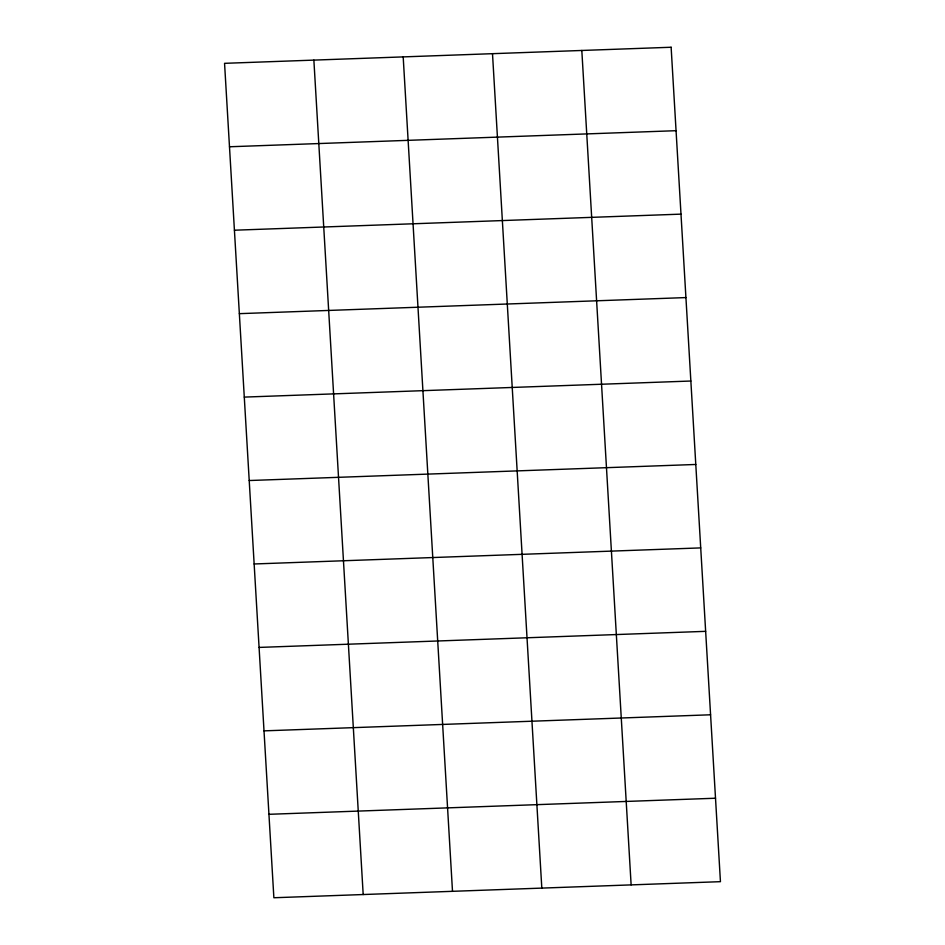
<?xml version="1.0" encoding="UTF-8"?>
<svg xmlns="http://www.w3.org/2000/svg" width="945" height="945" viewBox="0 0 945 945"><rect width="100%" height="100%" fill="white"/><g stroke="black" fill="none" stroke-linecap="round" stroke-linejoin="round"><path stroke-width="1.42" d="M229.493 146.77L676.053 130.694M234.419 230.214L680.991 214.137M239.357 313.657L685.916 297.58M244.282 397.101L690.854 381.024M249.22 480.532L695.78 464.467M254.146 563.976L700.717 547.899M259.084 647.419L705.643 631.343M264.009 730.863L710.581 714.786M268.947 814.306L715.507 798.23M581.813 50.463L631.13 884.886M492.499 53.676L541.816 888.099M403.184 56.901L452.501 891.324M313.87 60.114L363.187 894.537M671.127 47.25L224.556 63.327L273.873 897.75L720.444 881.673L671.127 47.25"/></g></svg>
